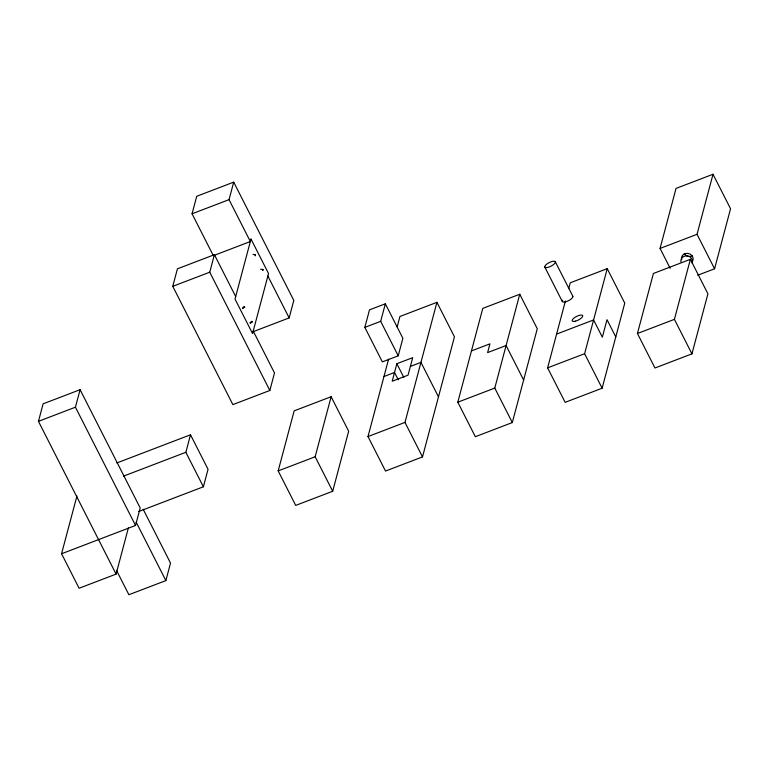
<?xml version="1.0" encoding="UTF-8"?>
<svg xmlns="http://www.w3.org/2000/svg" width="769" height="769" viewBox="0 0 769 769"><rect width="100%" height="100%" fill="white"/><g stroke="black" fill="none" stroke-linecap="round" stroke-linejoin="round"><path stroke-width="1.15" d="M116.081 574.107L38.45 421.345L43.112 403.831L80.091 389.691L140.189 507.953L135.536 525.467L61.568 553.757L79.101 588.256L116.081 574.107L128.375 527.919M135.536 525.467L75.429 407.195L80.091 389.691M61.568 553.757L76.929 496.024M253.222 331.064L274.504 372.955L269.842 390.469L232.863 404.609L172.765 286.337L177.418 268.833L214.407 254.683L235.689 296.574M233.709 182.138L229.047 199.652L250.338 241.533L213.349 255.683L192.067 213.792L196.729 196.278L233.709 182.138L293.806 300.4L289.154 317.914L253.289 331.631M269.842 390.469L209.745 272.197L214.407 254.683M138.747 511.51L203.381 486.787L185.848 452.297L190.51 434.783L116.821 462.967M116.455 570.281L128.884 594.735L165.864 580.595L170.526 563.081L143.159 509.222M203.381 486.787L208.043 469.273L190.51 434.783M278.176 470.907L294.152 410.867L331.131 396.727L348.665 431.217L332.689 491.266L295.709 505.406L278.176 470.907L315.155 456.767L331.131 396.727M364.833 327.383L369.495 309.869L385.346 303.803L402.879 338.302L398.217 355.816L382.366 361.882L364.833 327.383L380.684 321.317L385.346 303.803M397.179 326.873L399.947 316.472L436.927 302.332L454.45 336.832L422.498 456.911L385.519 471.051L367.995 436.561L388.576 359.2M396.862 363.718L392.2 381.232L408.051 375.176L412.713 357.662L396.862 363.718L403.773 377.31M422.498 456.911L404.975 422.412L436.927 302.332M457.805 402.206L482.769 308.398L519.748 294.248L537.281 328.748L512.317 422.556L475.338 436.705L457.805 402.206L494.784 388.066L519.748 294.248M568.733 288.5L570.252 282.8L607.231 268.65L624.764 303.149L602.127 388.21L565.148 402.35L547.615 367.861L565.398 301.035M602.127 388.21L584.603 353.711L607.231 268.65M637.434 333.506L653.41 273.466L690.389 259.316L707.922 293.816L691.946 353.855L654.957 368.005L637.434 333.506L674.413 319.366L690.389 259.316M670.155 268.304L660.062 248.445L676.038 188.405L713.017 174.265L730.55 208.755L714.574 268.794L697.762 275.225M714.574 268.794L697.041 234.305L713.017 174.265M255.452 254.674L255.241 255.693L255.452 254.674L253.078 254.424M262.969 269.458L262.748 270.477L262.969 269.458L260.585 269.208M242.456 307.975L244.321 306.552L244.638 307.167L242.773 308.59M249.973 322.759L251.838 321.336L252.155 321.951L250.281 323.374M192.067 213.792L229.047 199.652M172.765 286.337L209.745 272.197M38.45 421.345L75.429 407.195M660.062 248.445L697.041 234.305M123.444 476.165L185.848 452.297M383.971 376.522L394.535 372.475L398.255 379.79M410.386 366.419L420.951 362.372L438.474 396.871M471.455 350.924L489.94 343.849L487.613 352.606L506.098 345.531L523.631 380.03M556.602 334.082L593.581 319.942L602.348 337.187L607.01 319.673L615.777 336.918M367.995 436.561L404.975 422.412M547.615 367.861L584.603 353.711M244.321 306.552L244.638 307.167M251.838 321.336L252.155 321.951M674.413 319.366L691.946 353.855M555.333 261.806A5.883 2.019 -26.9 0 1 548.047 267.343A5.883 2.019 -26.9 0 1 546.797 264.065A5.883 2.019 -26.9 0 1 555.333 261.806L572.867 296.305M544.779 267.006L562.312 301.496M494.784 388.066L512.317 422.556M380.684 321.317L398.217 355.816M267.862 276.033L289.154 317.914M315.155 456.767L332.689 491.266M136.142 522.103L165.864 580.595M681.68 259.759A5.883 5.287 14.9 0 1 688.044 253.386A5.883 5.287 14.9 0 1 692.398 261.498M692.273 255.856A5.883 5.287 14.9 0 1 684.266 253.559M680.921 261.883A5.883 5.287 14.9 0 1 687.14 255.923A5.883 5.287 14.9 0 1 692.177 263.258M572.492 295.902A5.883 2.019 -26.9 0 1 567.618 301.121A5.883 2.019 -26.9 0 1 562.658 300.208M251.002 239.034L235.026 299.074L252.549 333.573L268.525 273.524L251.002 239.034M575.414 321.192A5.883 2.019 -26.9 0 0 582.7 315.655A5.883 2.019 -26.9 0 0 574.155 317.914A5.883 2.019 -26.9 0 0 575.414 321.192"/></g></svg>
